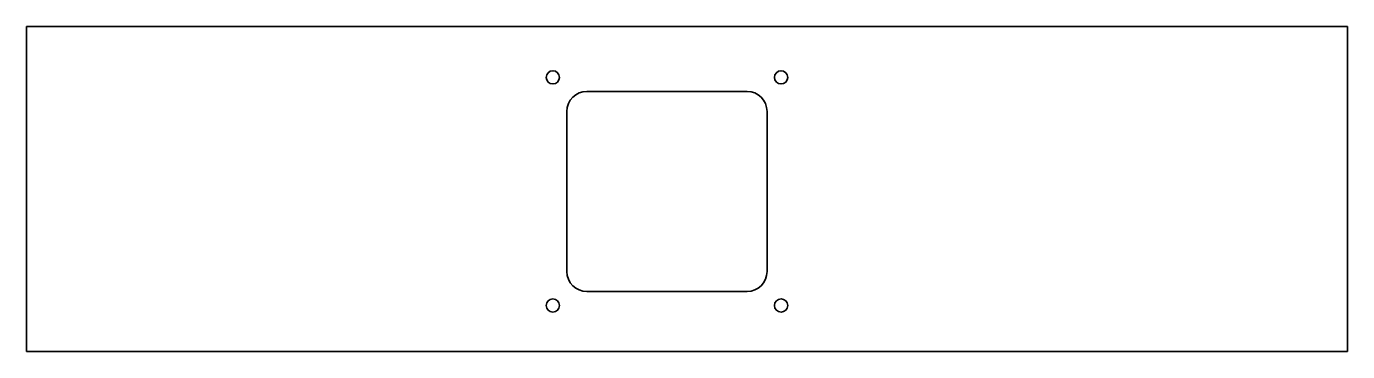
# Model space of a CAD drawing. Header units: inches. Extents: x 0 to 660, y 0 to 162.
import ezdxf

# ---------------------------------------------------------------- set-up
doc = ezdxf.new("R2010")
doc.units = ezdxf.units.IN
doc.header["$MEASUREMENT"] = 0
doc.layers.add('SIMUMAK Visible (ISO)', color=7, linetype='Continuous', lineweight=35)

# ---------------------------------------------------------------- blocks, each defined once
blk = doc.blocks.new('AMB-04-PLUGP01_Sheet_4_AMB-04-PLUGP01')
at = {"layer": 'SIMUMAK Visible (ISO)'}
for p, q in [((-330, 81.23), (330, 81.23)), ((-330, -81.23), (-330, 81.23)), ((330, 81.23), (330, -81.23)), ((-50, 48.77), (30, 48.77)), ((-60, -41.23), (-60, 38.77)), ((40, 38.77), (40, -41.23)), ((30, -51.23), (-50, -51.23)), ((330, -81.23), (-330, -81.23))]:
    blk.add_line(p, q, dxfattribs=at)
for centre in [(-67, 55.77), (47, 55.77), (-67, -58.23), (47, -58.23)]:
    blk.add_circle(centre, 3.3, dxfattribs=at)
at = {"layer": 'SIMUMAK Visible (ISO)', "extrusion": (0, 0, -1)}
for centre, start, end in [((50, 38.77), 0, 90), ((-30, 38.77), 90, 180), ((50, -41.23), 270, 360), ((-30, -41.23), 180, 270)]:
    blk.add_arc(centre, 10, start, end, dxfattribs=at)

msp = doc.modelspace()

# ---------------------------------------------------------------- block references
msp.add_blockref('AMB-04-PLUGP01_Sheet_4_AMB-04-PLUGP01', (330, 81.23))

doc.saveas('drawing.dxf')
